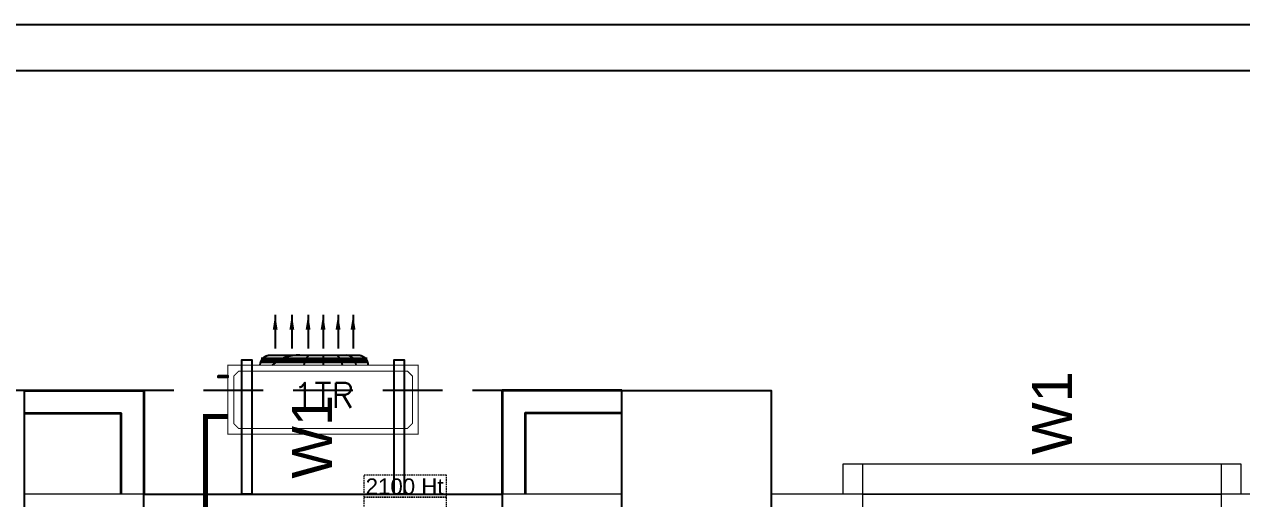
# Model space of a CAD drawing. Extents: x 3505867 to 3988380, y -625948 to -590408.
# Drawn here: x 3534534 to 3540647, y -596316 to -593937 of the extents above; entities that cross this region are included whole.
import ezdxf

# ---------------------------------------------------------------- set-up
doc = ezdxf.new("R2010")
doc.units = 0
doc.header["$LTSCALE"] = 6
doc.header["$MEASUREMENT"] = 0
for name, pattern in [('1', [0]), ('DASHED2', [0.375, 0.25, -0.125]), ('HIDDEN', [0.375, 0.25, -0.125])]:
    doc.linetypes.add(name, pattern=pattern)
doc.layers.get('0').update_dxf_attribs({"linetype": 'CONTINUOUS'})
doc.layers.add('CFT_LOOPING', color=7, linetype='1', lineweight=0, true_color=0xd6d600)
for name, color, linetype in [('Chajja', 7, 'CONTINUOUS'), ('COL', 5, 'CONTINUOUS'), ('JOINERY', 7, 'CONTINUOUS'), ('MEP_HVAC_COPPER_PIPE', 5, 'CONTINUOUS'), ('MEP_HVAC_TEXT', 7, 'CONTINUOUS'), ('TEXT', 5, 'CONTINUOUS'), ('Window', 161, 'CONTINUOUS')]:
    doc.layers.add(name, color=color, linetype=linetype)
for name, color, linetype, lineweight in [('D.F', 251, 'CONTINUOUS', 5), ('ELE- DBS', 1, 'CONTINUOUS', 9), ('HTL-AC UNIT', 5, 'CONTINUOUS', 25), ('WALL', 10, 'CONTINUOUS', 35)]:
    doc.layers.add(name, color=color, linetype=linetype, lineweight=lineweight)
doc.styles.add('ARIAL', font='')
doc.styles.add('ROMANS', font='romans.shx')
doc.styles.get("Standard").update_dxf_attribs({"font": 'SIMPLEX'})
doc.styles.add('VERDANA', font='')
doc.styles.get('ARIAL').set_extended_font_data('Arial')
doc.styles.get('VERDANA').set_extended_font_data('Verdana')
doc.dimstyles.new('AC DIM', dxfattribs={"dimtxt": 200, "dimasz": 200, "dimexe": 0.18, "dimexo": 50, "dimgap": 50, "dimtad": 1, "dimdec": 0, "dimzin": 12, "dimdsep": 46, "dimtxsty": 'ROMANS', "dimcen": 0, "dimclrt": 7, "dimadec": 0, "dimazin": 0, "dimtfac": 1, "dimtdec": 0, "dimtix": 1, "dimtofl": 0, "dimtmove": 0, "dimatfit": 3, "dimfxl": 1, "dimtolj": 1, "dimtzin": 12, "dimarcsym": 0})

# ---------------------------------------------------------------- blocks, each defined once
blk = doc.blocks.new('CIVIL IVF')
at = {"layer": 'Chajja', "color": 8, "linetype": 'HIDDEN', "ltscale": 200}
blk.add_line((-6260, 18165.2), (-9260, 18165.2), dxfattribs=at)
blk.add_line((-6260, 18165.2), (-9260, 18165.2), dxfattribs=at)
at = {"layer": 'COL', "color": 8}
for points in [[(-10010, 17415.2), (-9260, 17415.2), (-9260, 18165.2), (-10010, 18165.2)], [(-5510, 17415.2), (-6260, 17415.2), (-6260, 18165.2), (-5510, 18165.2)]]:
    blk.add_lwpolyline(points, close=True, dxfattribs=at)
at = {"layer": 'D.F', "color": 8, "linetype": 'ByBlock'}
blk.add_line((-3250, 17795.2), (-5050, 17795.2), dxfattribs=at)
at = {"layer": 'D.F', "color": 8, "lineweight": 0}
blk.add_line((-220, 17645.2), (-5510, 17645.2), dxfattribs=at)
at = {"layer": 'D.F', "color": 8, "linetype": 'ByBlock'}
for points in [[(-5050, 17645.2), (-5050, 17795.2), (-5150, 17795.2), (-5150, 17645.2)], [(-3150, 17645.2), (-3150, 17795.2), (-3250, 17795.2), (-3250, 17645.2)]]:
    blk.add_lwpolyline(points, dxfattribs=at)
at = {"layer": 'D.F', "color": 8, "linetype": 'Continuous'}
blk.add_lwpolyline([(-3250, 17645.2), (-3250, 17415.2), (-5050, 17415.2), (-5050, 17645.2)], close=True, dxfattribs=at)
at = {"layer": 'WALL', "color": 8, "lineweight": 0}
blk.add_line((-6260, 17645.2), (-9260, 17645.2), dxfattribs=at)
at = {"layer": 'WALL', "color": 8, "linetype": 'ByBlock'}
for points in [[(-9260, 18165.2), (-8660, 18165.2), (-8660, 17645.2)], [(-9260, 18165.2), (-8660, 18165.2), (-8660, 17645.2)], [(-9260, 18050.2), (-8775, 18050.2), (-8775, 17645.2)], [(-9260, 18050.2), (-8775, 18050.2), (-8775, 17645.2)]]:
    blk.add_lwpolyline(points, dxfattribs=at)
at = {"layer": 'WALL', "color": 8, "linetype": 'ByBlock', "elevation": 0}
for points in [[(-6260, 18165.2), (-6860, 18165.2), (-6860, 17645.2)], [(-6260, 18165.2), (-6860, 18165.2), (-6860, 17645.2)], [(-6260, 18050.2), (-6745, 18050.2), (-6745, 17645.2)], [(-6260, 18050.2), (-6745, 18050.2), (-6745, 17645.2)]]:
    blk.add_lwpolyline(points, dxfattribs=at)
at = {"layer": 'Window', "color": 8, "linetype": 'Continuous'}
blk.add_lwpolyline([(-6860, 17645.2), (-6860, 17415.2), (-8660, 17415.2), (-8660, 17645.2)], close=True, dxfattribs=at)
blk.add_lwpolyline([(-6860, 17645.2), (-6860, 17415.2), (-8660, 17415.2), (-8660, 17645.2)], close=True, dxfattribs=at)
at = {"layer": 'D.F', "color": 8, "style": 'ARIAL', "width": 1}
blk.add_text('W1', height=200, rotation=90, dxfattribs=at).set_placement((-3998.9, 17841.8))
at = {"layer": 'JOINERY', "color": 8, "style": 'ARIAL', "width": 1}
blk.add_text('W1', height=200, rotation=90, dxfattribs=at).set_placement((-7715.7, 17722.6))
blk.add_text('W1', height=200, rotation=90, dxfattribs=at).set_placement((-7715.7, 17722.6))
blk = doc.blocks.new('SFDS')
at = {"layer": 'CFT_LOOPING', "color": 7, "linetype": 'DASHED2', "ltscale": 5}
for points in [[(26251.4, 17506.3), (26664, 17506.3), (26664, 17393.8), (26251.4, 17393.8)], [(26251.4, 17393.8), (26664, 17393.8), (26664, 17281.3), (26251.4, 17281.3)]]:
    blk.add_lwpolyline(points, close=True, dxfattribs=at)
at = {"layer": 'TEXT', "color": 7, "insert": (26258.8, 17488.2), "char_height": 80, "width": 8957.987, "attachment_point": 1}
blk.add_mtext('\\A1;{\\fArial|b0|i0|c0|p34;2100 Ht}', dxfattribs=at)
blk = doc.blocks.new('ODU')
at = {"layer": 'HTL-AC UNIT'}
for p, q in [((3484013.2, -610684.5, 0), (3483479.8, -610684.5, 0)), ((3484013.2, -610694.2, 0), (3483479.8, -610694.2, 0)), ((3484013.2, -610703.9, 0), (3483479.8, -610703.9, 0)), ((3483791.5, -610668.6, 0), (3483791.5, -610718.6, 0))]:
    blk.add_line(p, q, dxfattribs=at)
at = {"layer": 'HTL-AC UNIT', "elevation": 0}
for points in [[(3483383, -611364.6), (3483383, -610691.3), (3483433, -610691.3), (3483433, -611364.6), (3483383, -611364.6)], [(3484148.8, -611364.6), (3484148.8, -610691.3), (3484198.8, -610691.3), (3484198.8, -611364.6), (3484148.8, -611364.6)]]:
    blk.add_lwpolyline(points, dxfattribs=at)
at = {"layer": 'HTL-AC UNIT', "const_width": 10, "elevation": 0}
blk.add_lwpolyline([(3483475.1, -610718.6), (3483475.1, -610718.6, -0.414214), (3483525.1, -610668.6), (3483967.9, -610668.6, -0.414214), (3484017.9, -610718.6), (3484017.9, -610718.6)], format="xyb", dxfattribs=at)
at = {"layer": 'HTL-AC UNIT', "elevation": 0}
blk.add_lwpolyline([(3483263.8, -610769.2), (3483313.8, -610769.2), (3483313.8, -610779.2), (3483263.8, -610779.2)], close=True, dxfattribs=at)
at = {"layer": 'HTL-AC UNIT', "const_width": 5, "elevation": 0}
for points in [[(3483313.8, -610718.6), (3484268.8, -610718.6), (3484268.8, -611064.6), (3483313.8, -611064.6)], [(3483367.8, -610747.7), (3484214.8, -610747.7), (3484239.8, -610772.7), (3484239.8, -611010.6), (3484214.8, -611035.6), (3483367.8, -611035.6), (3483342.8, -611010.6), (3483342.8, -610772.7)]]:
    blk.add_lwpolyline(points, close=True, dxfattribs=at)
at = {"layer": 'HTL-AC UNIT'}
for centre, radius, start, end in [((3483666.2, -610864.4, 0), 196, 87.36235, 131.9453), ((3483789.1, -610736.6, 0), 96.6, 135.2739, 169.28014), ((3483793.9, -610736.6, 0), 96.6, 10.71986, 44.7261), ((3483907.8, -610718.6, 0), 50, 0, 90)]:
    blk.add_arc(centre, radius, start, end, dxfattribs=at)
for points in [[(3483551, -610465.7, 0), (3483551, -610635.2, 0)], [(3483634.7, -610465.7, 0), (3483634.7, -610635.2, 0)], [(3483716.2, -610465.7, 0), (3483716.2, -610635.2, 0)], [(3483791.5, -610465.7, 0), (3483791.5, -610635.2, 0)], [(3483866.7, -610465.7, 0), (3483866.7, -610635.2, 0)], [(3483942, -610465.7, 0), (3483942, -610635.2, 0)]]:
    blk.add_leader(points, dimstyle='AC DIM', override={"dimasz": 75, "dimtad": 0}, dxfattribs=at)
blk = doc.blocks.new('DAD')
at = {"layer": 'MEP_HVAC_COPPER_PIPE', "linetype": 'ByBlock', "const_width": 25}
blk.add_lwpolyline([(25580.5, 17142.1), (25455.1, 17142.1), (25455.1, 17798.3), (25567.5, 17798.3)], dxfattribs=at)
at = {"layer": 'HTL-AC UNIT', "linetype": 'ByBlock'}
blk.add_blockref('ODU', (-3457746.3, 628774.6, 0), dxfattribs=at)
at = {"layer": 'MEP_HVAC_TEXT', "color": 0, "insert": (26200.2, 17968), "char_height": 125, "attachment_point": 3, "rotation": 359.99312, "style": 'VERDANA'}
blk.add_mtext_dynamic_manual_height_columns('{\\Fromans|c0;\\C256;1TR}', width=1718.699, gutter_width=750, heights=[0], dxfattribs=at)

msp = doc.modelspace()

# ---------------------------------------------------------------- linework, layer by layer
for points in [[(3550948.2, -593936.6), (3550948.2, -625948), (3505867, -625948), (3505867, -593936.6)], [(3550716.3, -594168.4), (3550716.3, -625716.2), (3506098.8, -625716.2), (3506098.8, -594168.4)]]:
    msp.add_lwpolyline(points, close=True)

# ---------------------------------------------------------------- block references
at = {"linetype": 'ByBlock'}
msp.add_blockref('CIVIL IVF', (3543794, -613938.4), dxfattribs=at)
at = {"layer": 'ELE- DBS', "color": 0, "linetype": 'ByBlock'}
msp.add_blockref('SFDS', (3509989, -613703.2), dxfattribs=at)
at = {"layer": 'HTL-AC UNIT', "color": 0, "linetype": 'ByBlock'}
msp.add_blockref('DAD', (3509989, -613703.2), dxfattribs=at)

doc.saveas('drawing.dxf')
